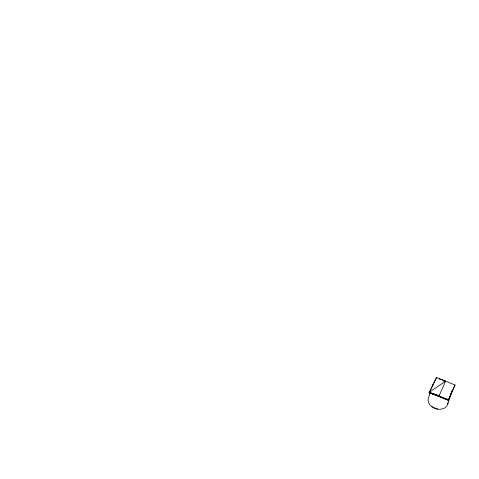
<?xml version="1.0" encoding="UTF-8"?>
<svg xmlns="http://www.w3.org/2000/svg" width="479" height="479" viewBox="0 0 479 479"><rect width="100%" height="100%" fill="white"/><g stroke="black" fill="none" stroke-linecap="round" stroke-linejoin="round"><path stroke-width="0.72" d="M451.841 391.972L451.972 390.577M443.518 381.2L445.644 381.152L429.268 392.283L439.087 395.576L438.788 396.426L448.194 400.282L455.05 385.008L436.543 377.47L429.148 392.69L438.788 396.426L445.644 381.152L439.015 378.907M436.543 377.47L429.148 392.69L441.351 397.061M455.05 385.008L448.194 400.282L429.268 392.283M451.23 393.121L450.979 393.876L452.092 391.223L447.745 403.995M429.148 392.69L448.452 399.528M431.759 406.635L433.04 407.192M434.321 407.743L437.531 409.132M447.955 402.605A10.143 7.975 18.8 0 1 443.446 408.605C439.387 410.138 434.687 409.096 431.375 406.378A10.143 7.975 18.8 0 1 428.292 398.271L430.118 393.217A8.556 6.724 18.8 0 1 430.322 392.738M432.381 386.254A10.143 7.975 18.8 0 1 433.244 384.356"/></g></svg>
